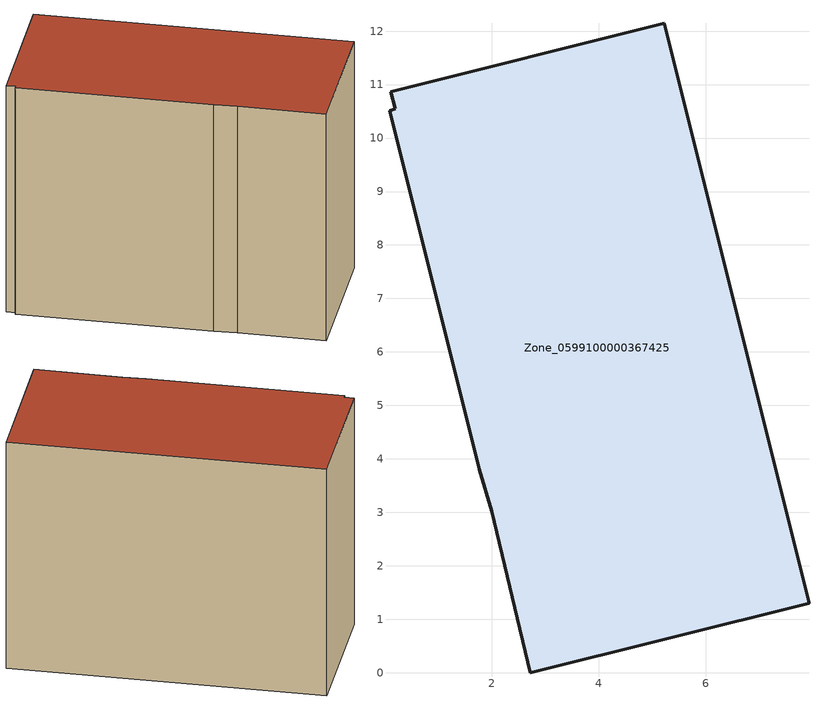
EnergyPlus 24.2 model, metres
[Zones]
Zone_0599100000367425
 floor ground (C_G): 0.11,10.87 5.22,12.15 7.93,1.3 2.72,0 2,3.02 1.76,3.81 0.08,10.51 0.19,10.54 z0
 wall outside (C_F): 7.93,1.3 5.22,12.15 0.11,10.87 0.19,10.54 0.08,10.51 1.76,3.81 2,3.02 2.72,0 7.93,1.3 z0:8.8
 roof outside (C_R): 5.22,12.15 0.11,10.87 0.19,10.54 0.08,10.51 1.76,3.81 2,3.02 2.72,0 7.93,1.3 z8.8
[BUILDING]
Pand.0599100000367425: North Axis=0; Terrain=City; Loads Convergence Tolerance Value=0.04; Temperature Convergence Tolerance Value=0.4; Solar Distribution=FullExterior; Maximum Number of Warmup Days=25; Minimum Number of Warmup Days=1
[Site:Location]
Rotterdam.The.Hague.AP_ZH_NLD Design_Conditions: Latitude=51.96; Longitude=4.45; Time Zone=1; Elevation=-4.5
[SITE:GROUNDTEMPERATURE:BUILDINGSURFACE]
18, 18, 18, 18, 18, 18, 18, 18, 18, 18, 18, 18
[MATERIAL] Thermal Absorptance=0.9; Solar Absorptance=0.7; Visible Absorptance=0.7
Name | Roughness | Thickness | Conductivity | Density | Specific Heat
G.TC.1992-2005 | MediumSmooth | 0.15 | 0.06 | 540 | 1210
F.TC.1992-2005 | Rough | 0.3 | 0.12 | 1920 | 840
R.TC.1992-2005 | MediumRough | 0.2 | 0.08 | 1500 | 1000
[CONSTRUCTION]
C_G: G.TC.1992-2005
C_F: F.TC.1992-2005
C_R: R.TC.1992-2005
[ZONE]
Zone_0599100000367425: Type=1; Multiplier=1; Ceiling Height=Autocalculate; Volume=Autocalculate; Floor Area=autocalculate; Part of Total Floor Area=Yes
[ZONEINFILTRATION:DESIGNFLOWRATE]
Infil_Zone_0599100000367425: Zone or ZoneList or Space or SpaceList=Zone_0599100000367425; Schedule=AlwaysOn; Design Flow Rate Calculation Method=Flow/Area; Flow Rate per Floor Area=0.0015; Constant Term Coefficient=1; Temperature Term Coefficient=0; Velocity Term Coefficient=0; Velocity Squared Term Coefficient=0
[HVACTEMPLATE:ZONE:IDEALLOADSAIRSYSTEM]
Zone_0599100000367425: Maximum Heating Supply Air Temperature=50; Minimum Cooling Supply Air Temperature=13; Maximum Heating Supply Air Humidity Ratio=0.0156; Minimum Cooling Supply Air Humidity Ratio=0.0077; Heating Limit=NoLimit; Cooling Limit=NoLimit; Dehumidification Control Type=ConstantSensibleHeatRatio; Cooling Sensible Heat Ratio=0.7; Dehumidification Setpoint=60; Humidification Control Type=None; Humidification Setpoint=30; Outdoor Air Method=None; Outdoor Air Flow Rate per Person=0.00944; Outdoor Air Flow Rate per Zone Floor Area=0; Outdoor Air Flow Rate per Zone=0; Demand Controlled Ventilation Type=None; Outdoor Air Economizer Type=NoEconomizer; Heat Recovery Type=None; Sensible Heat Recovery Effectiveness=0.7; Latent Heat Recovery Effectiveness=0.65
[ZONECONTROL:THERMOSTAT]
ThermostatControl_Zone_0599100000367425: Zone or ZoneList=Zone_0599100000367425; Control Type Schedule=DualSetpointControlType; Control 1=Thermostat_Zone_0599100000367425; Temperature Difference Between Cutout And Setpoint=0
[THERMOSTATSETPOINT:DUALSETPOINT]
Thermostat_Zone_0599100000367425: Heating Setpoint Temperature Schedule=HeatingSetpoint_Zone_0599100000367425; Cooling Setpoint Temperature Schedule=CoolingSetpoint_Zone_0599100000367425
[SCHEDULE:COMPACT]
HeatingSetpoint_Zone_0599100000367425: Through: 12/31, For: AllDays, Until: 24:00, 21
CoolingSetpoint_Zone_0599100000367425: Through: 12/31, For: AllDays, Until: 24:00, 24
DualSetpointControlType: Through: 12/31, For: AllDays, Until: 24:00, 4
AlwaysOn: Through: 12/31, For: AllDays, Until: 24:00, 1
